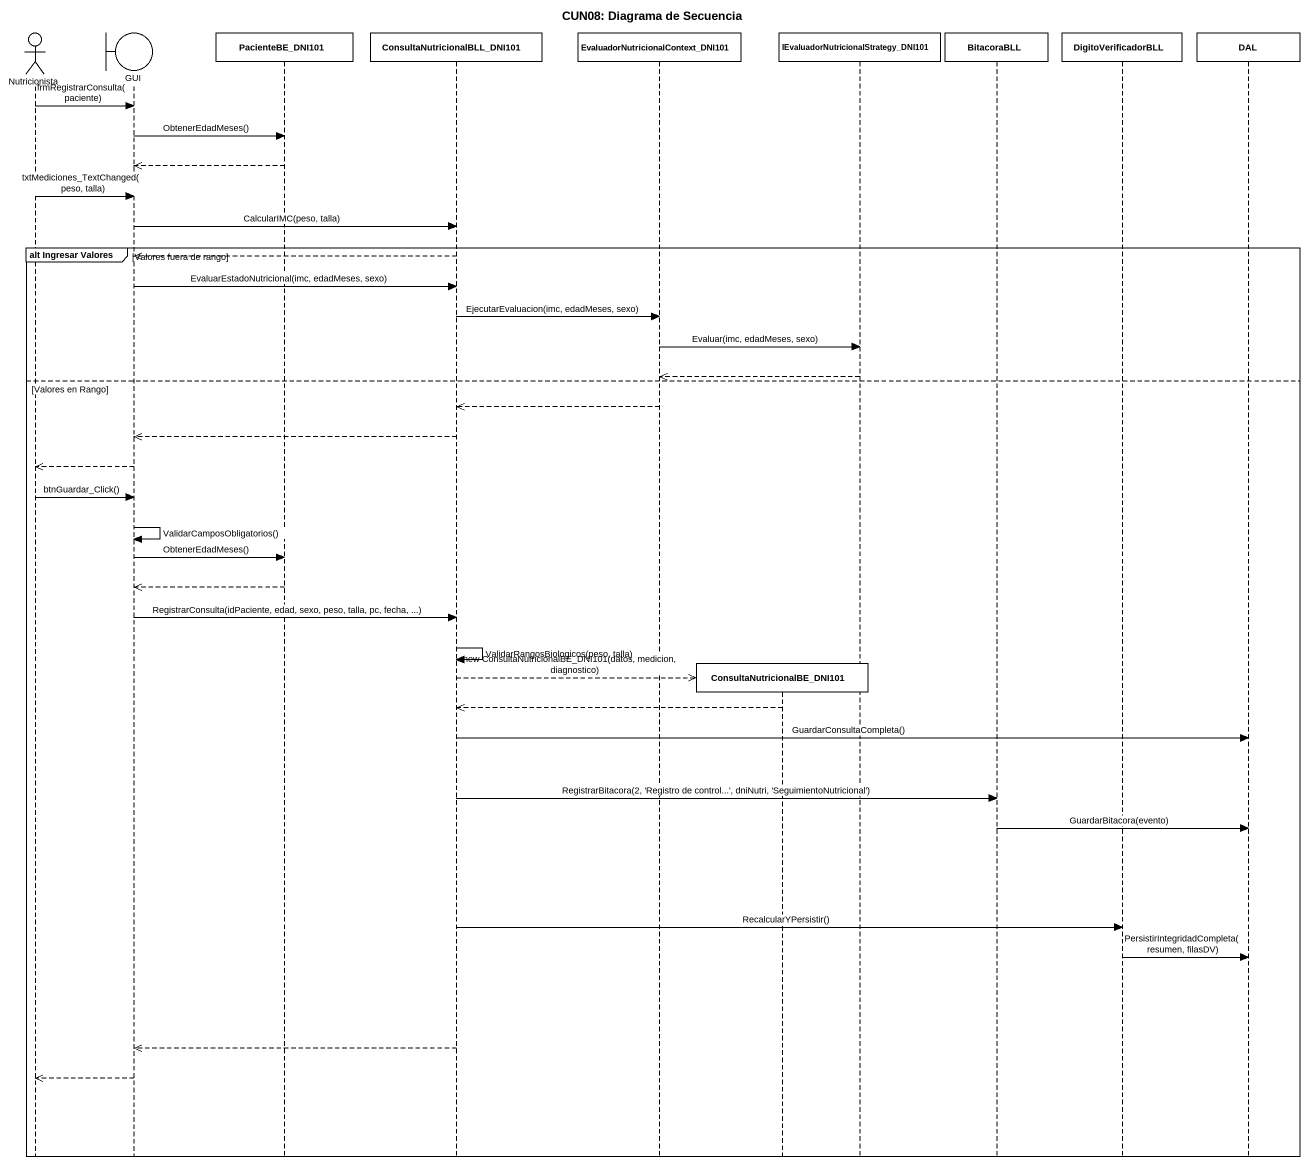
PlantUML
@startuml
title CUN08: Diagrama de Secuencia
hide footbox
actor Nutricionista
boundary GUI
participant PacienteBE_DNI101
participant "ConsultaNutricionalBLL_DNI101" as ConsultaNutricionalBLL
participant "EvaluadorNutricionalContext_DNI101" as EvaluadorNutricionalContext
participant ConsultaNutricionalBE_DNI101
participant "IEvaluadorNutricionalStrategy_DNI101" as IEvaluadorNutricionalStrateg
participant BitacoraBLL
participant DigitoVerificadorBLL
participant DAL

Nutricionista -> GUI : frmRegistrarConsulta(paciente)
GUI -> PacienteBE_DNI101 : ObtenerEdadMeses()
PacienteBE_DNI101 -->> GUI
Nutricionista -> GUI : txtMediciones_TextChanged(peso, talla)
GUI -> ConsultaNutricionalBLL : CalcularIMC(peso, talla)
group alt Ingresar Valores [Valores fuera de rango]
  ConsultaNutricionalBLL -->> GUI
  GUI -> ConsultaNutricionalBLL : EvaluarEstadoNutricional(imc, edadMeses, sexo)
  ConsultaNutricionalBLL -> EvaluadorNutricionalContext : EjecutarEvaluacion(imc, edadMeses, sexo)
  EvaluadorNutricionalContext -> IEvaluadorNutricionalStrateg : Evaluar(imc, edadMeses, sexo)
  IEvaluadorNutricionalStrateg -->> EvaluadorNutricionalContext
else Valores en Rango
  EvaluadorNutricionalContext -->> ConsultaNutricionalBLL
  ConsultaNutricionalBLL -->> GUI
  GUI -->> Nutricionista
  Nutricionista -> GUI : btnGuardar_Click()
  GUI -> GUI : ValidarCamposObligatorios()
  GUI -> PacienteBE_DNI101 : ObtenerEdadMeses()
  PacienteBE_DNI101 -->> GUI
  GUI -> ConsultaNutricionalBLL : RegistrarConsulta(idPaciente, edad, sexo, peso, talla, pc, fecha, ...)
  ConsultaNutricionalBLL -> ConsultaNutricionalBLL : ValidarRangosBiologicos(peso, talla)
  ConsultaNutricionalBLL -->> ConsultaNutricionalBE_DNI101 ** : new ConsultaNutricionalBE_DNI101(datos, medicion, diagnostico)
  ConsultaNutricionalBE_DNI101 -->> ConsultaNutricionalBLL
  ConsultaNutricionalBLL -> DAL : GuardarConsultaCompleta()
  ConsultaNutricionalBLL -> BitacoraBLL : RegistrarBitacora(2, 'Registro de control...', dniNutri, 'SeguimientoNutricional')
  BitacoraBLL -> DAL : GuardarBitacora(evento)
  ConsultaNutricionalBLL -> DigitoVerificadorBLL : RecalcularYPersistir()
  DigitoVerificadorBLL -> DAL : PersistirIntegridadCompleta(resumen, filasDV)
  ConsultaNutricionalBLL -->> GUI
  GUI -->> Nutricionista
end
@enduml
